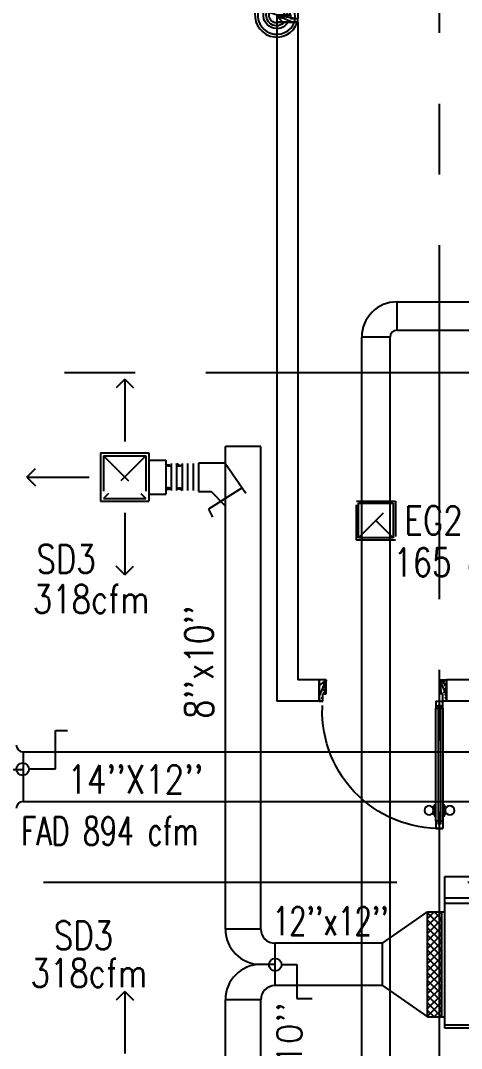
# Model space of a CAD drawing. Extents: x 417866029 to 417866302, y 43498040 to 43498122.
# Drawn here: x 417866048.17 to 417866051.29, y 43498063.51 to 43498070.77 of the extents above; entities that cross this region are included whole.
import ezdxf

# ---------------------------------------------------------------- set-up
doc = ezdxf.new("R2010")
doc.units = 0
doc.header["$MEASUREMENT"] = 0
doc.linetypes.add('CENTERX2', pattern=[4, 2.5, -0.5, 0.5, -0.5])
doc.linetypes.add('HIDDEN', pattern=[0.375, 0.25, -0.125])
doc.layers.get('0').update_dxf_attribs({"linetype": 'CONTINUOUS'})
for name, color, linetype in [('AXES', 11, 'CENTERX2'), ('DOOR', 9, 'CONTINUOUS'), ('DUCT', 6, 'CONTINUOUS'), ('EXDUCT', 10, 'CONTINUOUS'), ('FCU', 6, 'CONTINUOUS'), ('M-AC-FLEX', 7, 'CONTINUOUS'), ('M-EGU.', 2, 'CONTINUOUS'), ('M-TEXT', 2, 'CONTINUOUS'), ('WALL', 9, 'CONTINUOUS')]:
    doc.layers.add(name, color=color, linetype=linetype)
doc.styles.add('ROMANS', font='ROMANS.shx', dxfattribs={"width": 0.6})

# ---------------------------------------------------------------- blocks, each defined once
blk = doc.blocks.new('DOOR90')
at = {"layer": 'DOOR', "color": 7, "linetype": 'ByBlock'}
for p, q in [((-150, 0), (0, 0)), ((-150, 0), (-150, -25)), ((0, -50), (-113.7099299924448, 0)), ((0, -50), (-40.1457343158545, 0)), ((0, -50), (0, 0)), ((-1000, -25), (-1050, -25)), ((-1050, -75), (-1050, -25)), ((-1050, -25), (-1050, -75)), ((-1000, -41.9999999999709), (-1020, -41.9999999999709)), ((-1020, -42), (-1020, -58)), ((-1000, -58), (-1020, -58)), ((-1000, -25), (-1000, -41.9999999999709)), ((-1000, -58), (-1000, -75)), ((-877.6424572214019, -17.79999999995925), (-967.6424572214019, -17.79999999995925)), ((-967.6424572214019, -25), (-967.6424572214019, -17.79999999995925)), ((-955.0424572214251, -8.799999999959255), (-890.2424572213786, -8.799999999959255)), ((-955.0424572214251, -17.79999999995925), (-955.0424572214251, -8.799999999959255)), ((-955.0424572214251, -17.79999999995925), (-890.2424572213786, -17.79999999995925)), ((-890.2424572213786, -17.79999999995925), (-890.2424572213786, -8.799999999959255)), ((-877.6424572214019, -25), (-877.6424572214019, -17.79999999995925)), ((-200, -25), (-150, -25)), ((-200, -42), (-200, -25)), ((-180, -42), (-200, -42)), ((-200, -58), (-180, -58)), ((-200, -75), (-200, -58)), ((-180, -58), (-180, -42)), ((-150, -25), (-100, -25)), ((-150, -75), (-150, -25)), ((-100, -25), (-100, -50)), ((0, -50), (-100, -36.64271395650576)), ((-100, -50), (0, -50)), ((-1000, -75), (-1050, -74.99999999947613)), ((-967.6424572214019, -75), (-967.6424572214019, -82.20000000004075)), ((-877.6424572214019, -82.20000000004075), (-967.6424572214019, -82.20000000004075)), ((-955.0424572214251, -82.20000000004075), (-890.2424572213786, -82.20000000004075)), ((-955.0424572214251, -82.20000000004075), (-955.0424572214251, -91.20000000004075)), ((-955.0424572214251, -91.20000000004075), (-890.2424572213786, -91.20000000004075)), ((-890.2424572213786, -82.20000000004075), (-890.2424572213786, -91.20000000004075)), ((-877.6424572214019, -75), (-877.6424572214019, -82.20000000004075)), ((-150, -75), (-200, -75)), ((0, -850), (-113.7099299924448, -900)), ((-100, -875), (-100, -850)), ((0, -850), (-100, -863.3572860434942)), ((-100, -850), (0, -850)), ((0, -850), (-40.1457343158545, -900)), ((0, -850), (0, -900)), ((-150, -875), (-100, -875)), ((-150, -900), (-150, -875)), ((-150, -900), (0, -900)), ((0, -900), (-150, -900))]:
    blk.add_line(p, q, dxfattribs=at)
at = {"layer": 'DOOR', "linetype": 'ByBlock'}
for p, q in [((-200, -25), (-1000, -25)), ((-200, -42), (-1000, -41.9999999999709)), ((-200, -58), (-1000, -58)), ((-1000, -75), (-200, -75))]:
    blk.add_line(p, q, dxfattribs=at)
at = {"layer": 'DOOR', "color": 7, "linetype": 'ByBlock'}
for centre in [(-922.6424572214019, 23.53094421501737), (-922.6424572214019, -123.5309442149592)]:
    blk.add_circle(centre, 32.39999999998526, dxfattribs=at)
for centre, radius, start, end in [((0, -50), 154.4019578127773, 161.1052885482714, 166.2857707768669), ((0, -50), 94.40195781277725, 148.0181880328085, 180), ((0, -50), 134.4019578127773, 158.159849394549, 169.2800236450682), ((0, -50), 114.4019578127773, 154.0838418822192, 167.37742587102), ((0, -50), 74.40195781277725, 137.7764264185456, 180), ((0, -50), 54.40195781277725, 113.2073828924446, 180), ((0, -50), 34.40195781277725, 90, 180), ((0, -50), 14.40195781277725, 90, 180), ((0, -850), 94.40195781277725, 180, 211.9818119671915), ((0, -850), 74.40195781277725, 180, 222.2235735814543), ((0, -850), 54.40195781277725, 180, 246.7926171075554), ((0, -850), 34.40195781277725, 180, 270), ((0, -850), 14.40195781277725, 180, 270), ((0, -850), 154.4019578127773, 193.7142292231331, 198.8947114517286), ((0, -850), 134.4019578127773, 190.7199763549318, 201.840150605451)]:
    blk.add_arc(centre, radius, start, end, dxfattribs=at)
at = {"layer": 'DOOR', "linetype": 'HIDDEN', "ltscale": 0.5}
blk.add_arc((-222.2222222220153, -49.99999999976717), 828.155208510499, 178.270116378131, 275.0030377036063, dxfattribs=at)
blk = doc.blocks.new('*X42')
at = {"color": 0}
for p, q in [((16890.47746209932, -2466.570672882412), (16943.4517006644, -2413.596434317336)), ((16890.47746209932, -2519.603681471403), (16990.47746209933, -2419.603681471401)), ((16990.47746209933, -2565.49912589376), (16890.47746209932, -2465.499125893757)), ((16990.47746209933, -2512.466117304769), (16891.6077791119, -2413.596434317336)), ((16990.47746209933, -2459.433108715778), (16944.64078770089, -2413.596434317336)), ((16890.47746209932, -2572.636690060394), (16990.47746209933, -2472.636690060392)), ((16990.47746209933, -2618.532134482751), (16890.47746209932, -2518.532134482748)), ((16890.47746209932, -2625.669698649385), (16990.47746209933, -2525.669698649383)), ((16990.47746209933, -2671.565143071742), (16890.47746209932, -2571.565143071739)), ((16890.47746209932, -2678.702707238376), (16990.47746209933, -2578.702707238374)), ((16990.47746209933, -2724.598151660733), (16890.47746209932, -2624.59815166073)), ((16890.47746209932, -2731.735715827367), (16990.47746209933, -2631.735715827365)), ((16990.47746209933, -2777.631160249724), (16890.47746209932, -2677.631160249721)), ((16890.47746209932, -2784.768724416358), (16990.47746209933, -2684.768724416357)), ((16990.47746209933, -2830.664168838715), (16890.47746209932, -2730.664168838713)), ((16890.47746209932, -2837.801733005349), (16990.47746209933, -2737.801733005348)), ((16990.47746209933, -2883.697177427706), (16890.47746209932, -2783.697177427704)), ((16890.47746209932, -2890.83474159434), (16990.47746209933, -2790.834741594339)), ((16990.47746209933, -2936.730186016697), (16890.47746209932, -2836.730186016694)), ((16890.47746209932, -2943.867750183331), (16990.47746209933, -2843.86775018333)), ((16990.47746209933, -2989.763194605689), (16890.47746209932, -2889.763194605686)), ((16890.47746209932, -2996.900758772323), (16990.47746209933, -2896.900758772321)), ((16990.47746209933, -3042.796203194679), (16890.47746209932, -2942.796203194677)), ((16890.47746209932, -3049.933767361314), (16990.47746209933, -2949.933767361312)), ((16990.47746209933, -3095.82921178367), (16890.47746209932, -2995.829211783668)), ((16890.47746209932, -3102.966775950305), (16990.47746209933, -3002.966775950303)), ((16990.47746209933, -3148.862220372662), (16890.47746209932, -3048.862220372659)), ((16943.52866745501, -3154.946434317336), (16890.47746209932, -3101.89522896165)), ((16891.53081232129, -3154.946434317336), (16990.47746209933, -3055.999784539294)), ((16944.56382091028, -3154.946434317336), (16990.47746209933, -3109.032793128285))]:
    blk.add_line(p, q, dxfattribs=at)
blk = doc.blocks.new('WHE06')
at = {"color": 3}
for p, q in [((688.9750000238419, 621.5), (346.0749999880791, 621.5)), ((346.0749999880791, 621.5), (346.0749999880791, 469.1000000014901)), ((688.9750000238419, 469.1000000014901), (688.9750000238419, 621.5)), ((212.2971614003181, 437.25), (269.0589052438736, 437.25)), ((232.1000000238419, 452.25), (232.1000000238419, 422.25)), ((232.1000000238419, 452.25), (252.1000000238419, 452.25)), ((242.1000000238419, 472.1842434704304), (242.1000000238419, 399.4801759719849)), ((252.1000000238419, 452.25), (252.1000000238419, 422.25)), ((304.9940044879913, 447.6499999985099), (373.2827185988426, 447.6499999985099)), ((321.0749999880791, 457.6499999985099), (321.0749999880791, 437.6499999985099)), ((321.0749999880791, 457.6499999985099), (346.0749999880791, 457.6499999985099)), ((321.0749999880791, 437.6499999985099), (346.0749999880791, 437.6499999985099)), ((60.32499998807907, -422.25), (60.32499998807907, 422.25)), ((346.0749999880791, 430.4178223386407), (688.9750000238419, 430.4178223386407)), ((811.1999999880791, 370.6749999970198), (688.9750000238419, 370.6749999970198)), ((711.1999999880791, -370.6749999970198), (711.1999999880791, 370.6749999970198)), ((811.1999999880791, -370.6749999970198), (811.1999999880791, 370.6749999970198)), ((141.6357128024101, -437.25), (141.6357128024101, -422.25)), ((196.5700032711029, -437.25), (196.5700032711029, -422.25)), ((232.1000000238419, -452.25), (232.1000000238419, -422.25)), ((242.1000000238419, -472.1842434704304), (242.1000000238419, -399.4801759719849)), ((252.1000000238419, -452.25), (252.1000000238419, -422.25)), ((346.0749999880791, -430.4178223386407), (688.9750000238419, -430.4178223386407)), ((811.1999999880791, -370.6749999970198), (688.9750000238419, -370.6749999970198)), ((141.6357128024101, -437.25), (196.5700032711029, -437.25)), ((221.3790392279625, -437.25), (269.0589052438736, -437.25)), ((232.1000000238419, -452.25), (252.1000000238419, -452.25))]:
    blk.add_line(p, q, dxfattribs=at)
at = {"color": 6}
for p, q in [((346.0749999880791, 469.1000000014901), (346.0749999880791, -450.8250000029802)), ((688.9750000238419, 469.1000000014901), (346.0749999880791, 469.1000000014901)), ((688.9750000238419, -450.8250000029802), (688.9750000238419, 469.1000000014901)), ((0, -422.25), (0, 422.25)), ((0, 422.25), (346.0749999880791, 422.25)), ((0, -422.25), (346.0749999880791, -422.25)), ((346.0749999880791, -450.8250000029802), (688.9750000238419, -450.8250000029802))]:
    blk.add_line(p, q, dxfattribs=at)
at = {"color": 11}
blk.add_blockref('*X42', (-16179.27746212482, 2784.271434314549), dxfattribs=at)

msp = doc.modelspace()

# ---------------------------------------------------------------- linework, layer by layer
at = {"layer": 'AXES'}
for p, q in [((417866051.1336889, 43498046.68641482), (417866051.1336889, 43498105.50641482)), ((417866029.482244, 43498068.28641482), (417866098.5736889, 43498068.28641482)), ((417866040.3336889, 43498064.68641482), (417866098.5736889, 43498064.68641482))]:
    msp.add_line(p, q, dxfattribs=at)
at = {"layer": 'DUCT', "linetype": 'ByBlock'}
for p, q in [((417866049.6203317, 43498064.35561387), (417866049.6203317, 43498067.76445849)), ((417866049.8703317, 43498067.76445849), (417866049.6203317, 43498067.76445849)), ((417866049.8703317, 43498064.35561387), (417866049.8703317, 43498067.76445849)), ((417866049.6189981, 43498067.64576018), (417866049.4309303, 43498067.64576017)), ((417866049.4309303, 43498067.64576017), (417866049.4309303, 43498067.44576017)), ((417866049.6189981, 43498067.64576018), (417866049.765987, 43498067.43583833)), ((417866049.4309303, 43498067.44576017), (417866049.5189981, 43498067.44576018)), ((417866049.740226, 43498067.47262893), (417866049.5008904, 43498067.3224466)), ((417866049.6189981, 43498067.34576018), (417866049.5189981, 43498067.44576018)), ((417866049.5008904, 43498067.3224466), (417866049.5008904, 43498067.3224466)), ((417866049.5008904, 43498067.3224466), (417866049.5296634, 43498067.26600472)), ((417866048.4203653, 43498065.48759989), (417866048.4203653, 43498065.75910084)), ((417866048.4203653, 43498065.75910084), (417866048.5039906, 43498065.75910084)), ((417866048.1913199, 43498065.60671664), (417866051.6464106, 43498065.60671664)), ((417866048.1913199, 43498065.60671664), (417866048.1913199, 43498065.25671665)), ((417866048.1163199, 43498065.48171664), (417866048.1913199, 43498065.48171664)), ((417866048.2322093, 43498065.48759989), (417866048.4203653, 43498065.48759989)), ((417866048.1913199, 43498065.25671665), (417866055.9416683, 43498065.25671665)), ((417866050.7307666, 43498064.25561387), (417866051.0505161, 43498064.47628888)), ((417866049.8703317, 43498064.35561387), (417866049.6203317, 43498064.35561387)), ((417866050.7307666, 43498064.25561387), (417866049.9703317, 43498064.25561387)), ((417866049.9703317, 43498064.25561387), (417866049.9703317, 43498063.95561387)), ((417866050.7307666, 43498063.95561387), (417866050.7307666, 43498064.25561387)), ((417866049.9703317, 43498064.10561387), (417866049.8703317, 43498064.10561387)), ((417866050.7307666, 43498063.95561387), (417866049.9703317, 43498063.95561387)), ((417866050.7307666, 43498063.95561387), (417866051.0505161, 43498063.73493887)), ((417866049.6203317, 43498062.95649946), (417866049.6203317, 43498063.85561387)), ((417866049.8703317, 43498063.85561387), (417866049.6203317, 43498063.85561387)), ((417866049.8703317, 43498062.95649946), (417866049.8703317, 43498063.85561387))]:
    msp.add_line(p, q, dxfattribs=at)
at = {"layer": 'DUCT', "color": 2, "linetype": 'ByBlock'}
for p, q in [((417866050.0156341, 43498064.10520706), (417866050.1252503, 43498064.10520706)), ((417866050.1252503, 43498064.10520706), (417866050.1252503, 43498063.86469173)), ((417866050.1252503, 43498063.86469173), (417866050.2348666, 43498063.86469173))]:
    msp.add_line(p, q, dxfattribs=at)
at = {"layer": 'DUCT', "linetype": 'ByBlock'}
msp.add_circle((417866048.1874103, 43498065.48461638), 0.04406096782141578, dxfattribs=at)
at = {"layer": 'DUCT', "color": 2, "linetype": 'ByBlock'}
msp.add_circle((417866049.9725702, 43498064.10325114), 0.04464309157124609, dxfattribs=at)
at = {"layer": 'DUCT', "linetype": 'ByBlock'}
for centre, radius, start, end in [((417866048.1913199, 43498065.65671664), 0.05, 180, 270), ((417866048.1913199, 43498065.20671664), 0.05, 90, 180), ((417866049.8703317, 43498064.35561387), 0.25, 180, 270), ((417866049.9703317, 43498064.35561387), 0.1, 180, 270), ((417866049.8703317, 43498063.85561387), 0.25, 90, 180), ((417866049.9703317, 43498063.85561387), 0.1, 90, 180)]:
    msp.add_arc(centre, radius, start, end, dxfattribs=at)
at = {"layer": 'EXDUCT', "linetype": 'ByBlock'}
for p, q in [((417866050.8343963, 43498068.78641482), (417866058.0892973, 43498068.78641482)), ((417866050.8343963, 43498068.58641482), (417866050.8343963, 43498068.78641482)), ((417866050.8343963, 43498068.58641482), (417866058.0887834, 43498068.58641482)), ((417866050.5843963, 43498062.73725627), (417866050.5843963, 43498068.53641482)), ((417866050.7843963, 43498068.53641482), (417866050.5843963, 43498068.53641482)), ((417866050.7843963, 43498062.73725627), (417866050.7843963, 43498068.53641482))]:
    msp.add_line(p, q, dxfattribs=at)
for radius in [0.25, 0.05]:
    msp.add_arc((417866050.8343963, 43498068.53641482), radius, 90, 180, dxfattribs=at)
at = {"layer": 'M-AC-FLEX', "color": 11}
for p, q in [((417866049.2372978, 43498067.64391178), (417866049.2372978, 43498067.45291787)), ((417866049.2756141, 43498067.64391178), (417866049.2756141, 43498067.45291787)), ((417866049.2756141, 43498067.64391178), (417866049.2756141, 43498067.45291787)), ((417866049.3146141, 43498067.64391178), (417866049.3146141, 43498067.45291787)), ((417866049.3146141, 43498067.64391178), (417866049.3146141, 43498067.45291787)), ((417866049.3529302, 43498067.64391178), (417866049.3529302, 43498067.45291787)), ((417866049.3919303, 43498067.64391178), (417866049.3919303, 43498067.45291787))]:
    msp.add_line(p, q, dxfattribs=at)
at = {"layer": 'M-AC-FLEX'}
for points in [[(417866049.1990887, 43498067.63841482, 0.8664189632644058), (417866049.2372978, 43498067.64391178, -1.01800509972273), (417866049.2756141, 43498067.64391178)], [(417866049.4309303, 43498067.64386357, -0.0006181117931377041), (417866049.4309303, 43498067.64391178, 0.9999999999999997), (417866049.3919303, 43498067.64391178, -0.9999999999999997), (417866049.3529302, 43498067.64391178, 1.01800509972273), (417866049.3146141, 43498067.64391178)], [(417866049.4309303, 43498067.64391178, 0.0006181117931377041), (417866049.4309303, 43498067.64386357, 0.0006181117931377041)], [(417866049.1990887, 43498067.45841483, -0.8664189632644058), (417866049.2372978, 43498067.45291787, 1.018005099723095), (417866049.2756141, 43498067.45291787)], [(417866049.4309303, 43498067.45291787, -1.001749856888883), (417866049.3919303, 43498067.45291787, 1), (417866049.3529302, 43498067.45291787, -1.018005099723095), (417866049.3146141, 43498067.45291787)]]:
    msp.add_lwpolyline(points, format="xyb", dxfattribs=at)
for centre, radius, start, end in [((417866049.2951141, 43498067.64391176), 0.01949999999998908, 180, 331.5686377089257), ((417866049.2951141, 43498067.64391176), 0.01949999999998908, 208.4313622910742, 7.016477563892661e-15), ((417866049.2951141, 43498067.45292388), 0.0195000009375944, 28.43136931367733, 180.0177687373505), ((417866049.2951141, 43498067.45292388), 0.0195000009375944, 28.43136931367733, 180.0177687373505), ((417866049.2951141, 43498067.45292388), 0.0195000009375944, 359.9822312626496, 151.5686306863227), ((417866049.2951141, 43498067.45292388), 0.0195000009375944, 359.9822312626496, 151.5686306863227)]:
    msp.add_arc(centre, radius, start, end, dxfattribs=at)
at = {"layer": 'M-EGU.'}
for p, q in [((417866048.9086887, 43498068.23961482), (417866048.8475947, 43498068.17852079)), ((417866048.9086887, 43498068.23961482), (417866048.9086887, 43498067.80080716)), ((417866048.9086887, 43498068.23961482), (417866048.9697827, 43498068.17852079)), ((417866048.7382887, 43498067.71881482), (417866049.0790887, 43498067.71881482)), ((417866048.7382887, 43498067.71881482), (417866048.7382887, 43498067.37801482)), ((417866049.0790887, 43498067.71881482), (417866049.0790887, 43498067.37801482)), ((417866049.0790887, 43498067.66841482), (417866049.1990887, 43498067.66841482)), ((417866049.1990887, 43498067.66841482), (417866049.1990887, 43498067.42841482)), ((417866048.2174887, 43498067.54841482), (417866048.2785828, 43498067.60950885)), ((417866048.2174887, 43498067.54841482), (417866048.2785828, 43498067.4873208)), ((417866048.2174887, 43498067.54841482), (417866048.6562964, 43498067.54841482)), ((417866049.0790887, 43498067.42841482), (417866049.1990887, 43498067.42841482)), ((417866048.7382887, 43498067.37801482), (417866049.0790887, 43498067.37801482)), ((417866050.5624763, 43498067.11961648), (417866050.5624763, 43498067.36345648)), ((417866050.5624763, 43498067.36345648), (417866050.8063163, 43498067.36345648)), ((417866050.8063163, 43498067.36345648), (417866050.8063163, 43498067.11961648)), ((417866048.9086887, 43498067.29602248), (417866048.9086887, 43498066.85721482)), ((417866050.8063163, 43498067.11961648), (417866050.5624763, 43498067.11961648)), ((417866048.9086887, 43498066.85721482), (417866048.8475947, 43498066.91830885)), ((417866048.9086887, 43498066.85721482), (417866048.9697827, 43498066.91830885)), ((417866048.9086887, 43498063.91461482), (417866048.8475947, 43498063.8535208)), ((417866048.9086887, 43498063.91461482), (417866048.9086887, 43498063.47580716)), ((417866048.9086887, 43498063.91461482), (417866048.9697827, 43498063.8535208))]:
    msp.add_line(p, q, dxfattribs=at)
at = {"layer": 'M-EGU.', "linetype": 'HIDDEN'}
for p, q in [((417866048.7582887, 43498067.69881482), (417866049.0590887, 43498067.39801482)), ((417866049.0590887, 43498067.69881482), (417866048.7582887, 43498067.39801482)), ((417866048.7582887, 43498067.69881482), (417866049.0590887, 43498067.69881482)), ((417866048.7582887, 43498067.69881482), (417866048.7582887, 43498067.39801482)), ((417866049.0590887, 43498067.69881482), (417866049.0590887, 43498067.39801482)), ((417866048.7582887, 43498067.39801482), (417866049.0590887, 43498067.39801482)), ((417866050.5464763, 43498067.10361648), (417866050.5464763, 43498067.37945648)), ((417866050.5464763, 43498067.37945648), (417866050.8223163, 43498067.37945648)), ((417866050.5624763, 43498067.11961648), (417866050.8063163, 43498067.36345648)), ((417866050.8223163, 43498067.37945648), (417866050.8223163, 43498067.10361648)), ((417866050.8223163, 43498067.10361648), (417866050.5464763, 43498067.10361648))]:
    msp.add_line(p, q, dxfattribs=at)
at = {"layer": 'M-EGU.', "linetype": 'ByBlock'}
msp.add_line((417866050.6843963, 43498067.24153648), (417866050.8063163, 43498067.11961648), dxfattribs=at)
at = {"layer": 'WALL'}
for p, q in [((417866049.9836888, 43498070.76141482), (417866049.9836885, 43498065.96642622)), ((417866049.9836888, 43498070.76141482), (417866050.1336888, 43498070.76141482)), ((417866050.1336888, 43498070.76141482), (417866050.1336888, 43498066.11642622)), ((417866050.2836885, 43498066.11642622), (417866050.2836885, 43498065.96642622)), ((417866051.1836885, 43498066.11642622), (417866051.1836885, 43498065.96642622))]:
    msp.add_line(p, q, dxfattribs=at)
at = {"layer": 'WALL', "linetype": 'ByBlock'}
for p, q in [((417866050.2836885, 43498066.11642622), (417866050.1336888, 43498066.11642622)), ((417866051.5336885, 43498066.11642622), (417866051.1836885, 43498066.11642622)), ((417866050.2836885, 43498065.96642622), (417866049.9836885, 43498065.96642622)), ((417866051.3836885, 43498065.96642622), (417866051.1836885, 43498065.96642622))]:
    msp.add_line(p, q, dxfattribs=at)

# ---------------------------------------------------------------- block references
at = {"layer": 'DOOR', "color": 0, "linetype": 'ByBlock', "xscale": -0.0009999871253967285, "yscale": 0.001000002026557922, "zscale": 0.001}
msp.add_blockref('DOOR90', (417866049.9836888, 43498071.66141482), dxfattribs=at)
at = {"layer": 'DOOR', "color": 0, "linetype": 'ByBlock', "xscale": -0.001000002026557922, "yscale": 0.001000002026557922, "zscale": 0.001, "rotation": 270}
msp.add_blockref('DOOR90', (417866051.1836883, 43498066.11642619), dxfattribs=at)
at = {"layer": 'FCU', "linetype": 'ByBlock', "xscale": -0.0009999871253967285, "yscale": 0.001000002026557922, "zscale": 0.001}
msp.add_blockref('WHE06', (417866051.8617161, 43498064.10561387), dxfattribs=at)

# ---------------------------------------------------------------- texts
at = {"layer": 'M-TEXT', "style": 'ROMANS'}
for s, width, p in [('EG2', 0.8, (417866050.8863735, 43498067.14299281)), ('SD3', 0.8, (417866048.2848287, 43498066.87037861)), ('165 cfm', 0.8, (417866050.8077025, 43498066.84670688)), ('318cfm', 0.8, (417866048.2591368, 43498066.58613958)), ("14''X12''", 0.8, (417866048.5046291, 43498065.31245297)), ('FAD 894 cfm', 0.7, (417866048.1755937, 43498064.94774473)), ("12''x12''", 0.7, (417866049.9529139, 43498064.31296353)), ('SD3', 0.8, (417866048.4074642, 43498064.20991061)), ('318cfm', 0.8, (417866048.2427302, 43498063.94497323))]:
    msp.add_text(s, height=0.2, dxfattribs=dict(at, width=width)).set_placement(p)
at = {"layer": 'M-TEXT', "style": 'ROMANS', "width": 0.8}
msp.add_text("8''x10''", height=0.2, rotation=90, dxfattribs=at).set_placement((417866049.5339997, 43498065.84028485))
at = {"layer": 'M-TEXT', "style": 'ROMANS'}
msp.add_text("8''x10''", height=0.175, rotation=90, dxfattribs=at).set_placement((417866050.1606116, 43498062.9627299))

doc.saveas('drawing.dxf')
